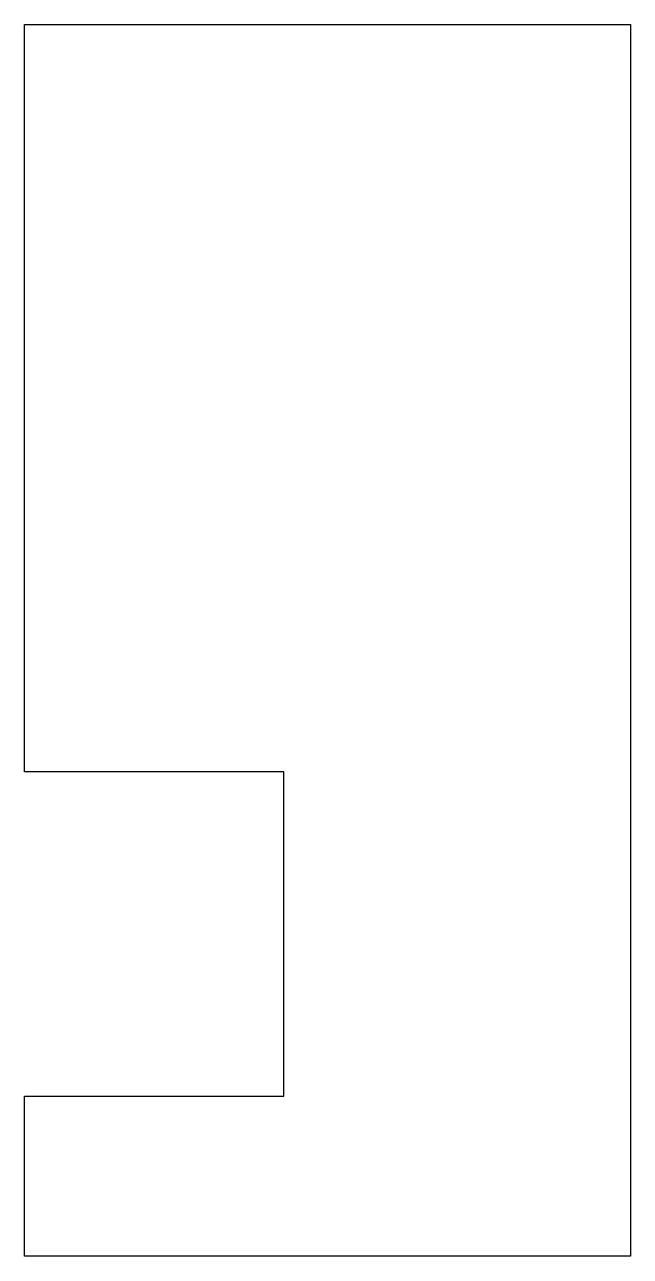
# Model space of a CAD drawing. Header units: inches. Extents: x 2.15 to 2.74, y -3.22 to -2.03.
import ezdxf

# ---------------------------------------------------------------- set-up
doc = ezdxf.new("R2010")
doc.units = ezdxf.units.IN
doc.layers.get('0').update_dxf_attribs({"linetype": 'CONTINUOUS'})

msp = doc.modelspace()

# ---------------------------------------------------------------- linework, layer by layer
msp.add_lwpolyline([(2.153, -3.0625), (2.403, -3.0625), (2.403, -2.75), (2.153, -2.75), (2.153, -2.0295), (2.737, -2.0295), (2.737, -3.217), (2.153, -3.217)], close=True)

doc.saveas('drawing.dxf')
